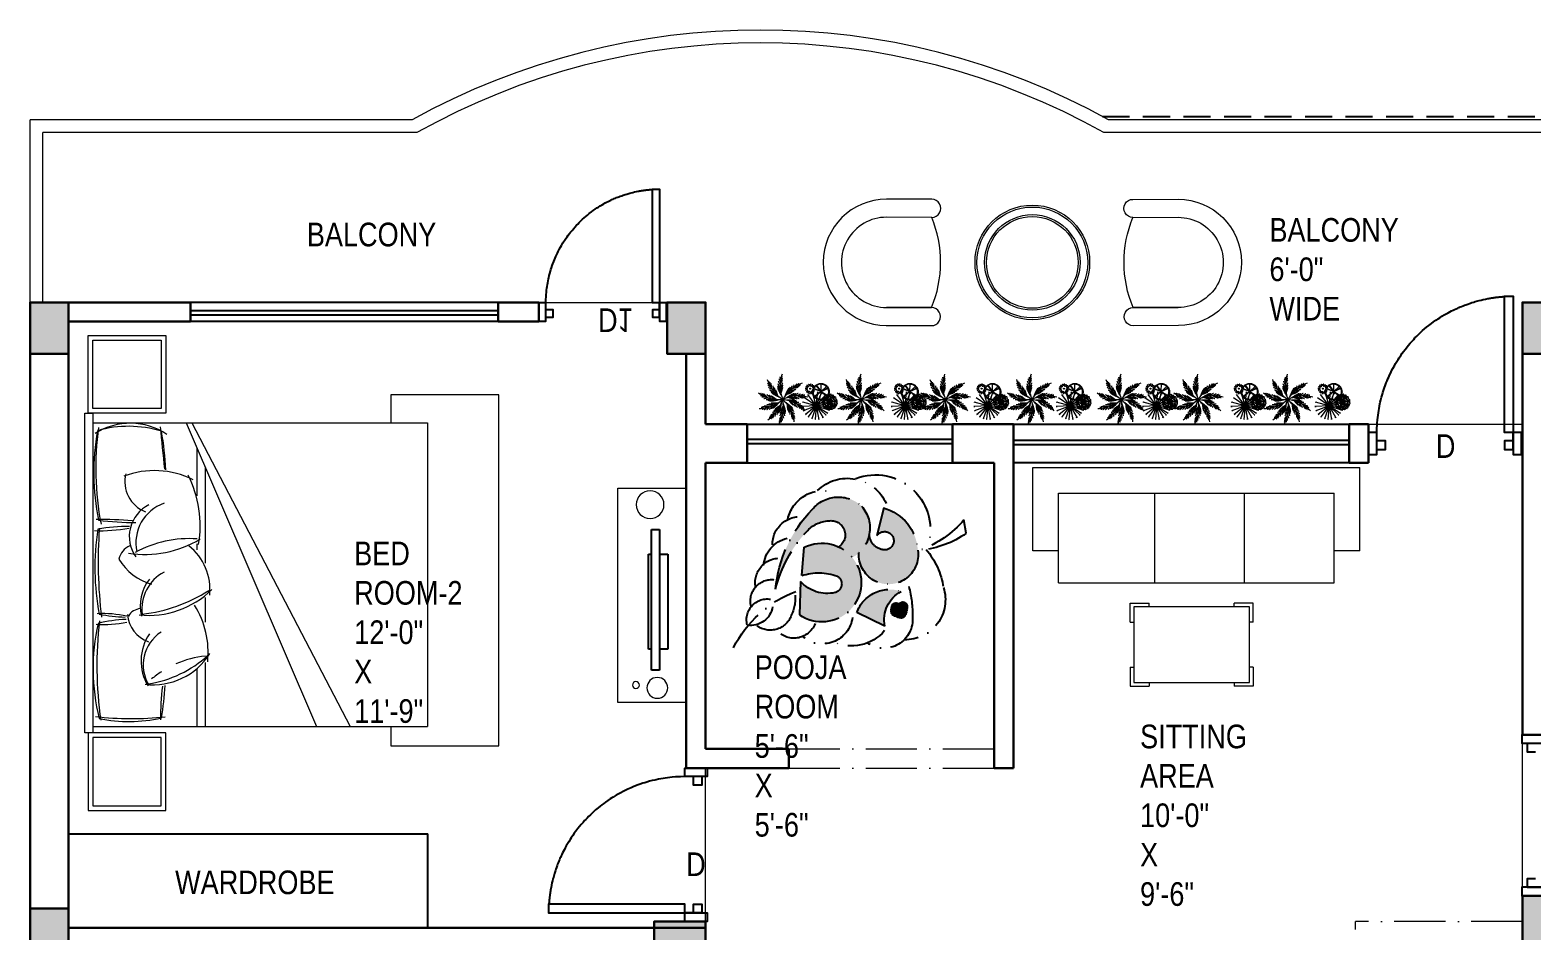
# Model space of a CAD drawing. Extents: x -454308 to 890911, y -14103 to 1343694.
# Drawn here: x 201713.1 to 202066.2, y 659865.3 to 660077.1 of the extents above; entities that cross this region are included whole.
import ezdxf

# ---------------------------------------------------------------- set-up
doc = ezdxf.new("R2010")
doc.units = 0
doc.header["$MEASUREMENT"] = 0
doc.linetypes.add('ACAD_ISO10W100', pattern=[18, 12, -3, 0, -3])
doc.linetypes.add('HIDDEN', pattern=[9.525, 6.35, -3.175])
for name, color, linetype in [('A-Door', 144, 'Continuous'), ('cup', 126, 'Continuous'), ('ELE', 7, 'Continuous'), ('PERSONA', 7, 'Continuous'), ('railing', 162, 'Continuous'), ('stair', 135, 'Continuous'), ('TEXTOS', 7, 'Continuous'), ('WIN', 4, 'Continuous')]:
    doc.layers.add(name, color=color, linetype=linetype)
for name, color, linetype, lineweight in [('A-FURN', 35, 'Continuous', 5), ('A-Wall', 7, 'Continuous', 30), ('AR-FUR', 11, 'Continuous', 9), ('AR-WALL', 1, 'Continuous', 40), ('CENTER LINE', 252, 'ACAD_ISO10W100', 5), ('col', 232, 'Continuous', 30), ('Hatch Gris Claro', 9, 'Continuous', 9), ('Muebles', 46, 'Continuous', 0), ('sill', 32, 'Continuous', 25), ('TXT', 42, 'Continuous', 25)]:
    doc.layers.add(name, color=color, linetype=linetype, lineweight=lineweight)
doc.styles.get("Standard").update_dxf_attribs({"font": 'stylu.ttf', "height": 7})

# ---------------------------------------------------------------- blocks, each defined once
blk = doc.blocks.new('arbol.Xterisco')
at = {"color": 64, "linetype": 'ByBlock'}
for p, q in [((104.219, 262.891), (103.763, 263.091)), ((103.763, 263.091), (103.792, 263.062)), ((103.792, 263.062), (103.792, 263.067)), ((104.219, 262.891), (103.836, 263.209)), ((103.836, 263.209), (103.875, 263.197)), ((104.219, 262.891), (103.964, 263.321)), ((103.964, 263.321), (103.993, 263.309)), ((104.219, 262.891), (104.396, 262.42)), ((104.219, 262.891), (104.518, 262.484)), ((104.396, 262.42), (104.386, 262.467)), ((104.518, 262.484), (104.508, 262.526))]:
    blk.add_line(p, q, dxfattribs=at)
at = {"color": 62, "linetype": 'ByBlock'}
for p, q in [((104.219, 262.891), (104.096, 263.374)), ((104.096, 263.374), (104.121, 263.338)), ((104.219, 262.891), (104.268, 263.403)), ((104.219, 262.891), (104.401, 263.368)), ((104.219, 262.891), (104.518, 263.297)), ((104.401, 263.368), (104.401, 263.327)), ((104.518, 263.297), (104.504, 263.25)), ((104.219, 262.891), (104.621, 262.59)), ((104.219, 262.891), (104.685, 262.696)), ((104.621, 262.59), (104.602, 262.626)), ((104.685, 262.696), (104.675, 262.714))]:
    blk.add_line(p, q, dxfattribs=at)
at = {"color": 60, "linetype": 'ByBlock'}
for p, q in [((104.219, 262.891), (104.607, 263.203)), ((104.219, 262.891), (104.661, 263.126)), ((104.219, 262.891), (104.72, 262.991)), ((104.607, 263.203), (104.582, 263.168)), ((104.661, 263.126), (104.646, 263.097)), ((104.72, 262.991), (104.695, 262.967)), ((104.219, 262.891), (104.72, 262.826)), ((104.72, 262.826), (104.68, 262.844))]:
    blk.add_line(p, q, dxfattribs=at)
at = {"color": 66, "linetype": 'ByBlock'}
for p, q in [((104.219, 262.891), (103.718, 262.903)), ((103.718, 262.903), (103.753, 262.891)), ((104.219, 262.891), (104.096, 262.396)), ((104.096, 262.396), (104.101, 262.437)), ((104.219, 262.891), (104.253, 262.378)), ((104.253, 262.378), (104.239, 262.42))]:
    blk.add_line(p, q, dxfattribs=at)
at = {"color": 68, "linetype": 'ByBlock'}
for p, q in [((104.219, 262.891), (103.743, 262.726)), ((103.743, 262.726), (103.777, 262.749)), ((104.219, 262.891), (103.816, 262.579)), ((103.816, 262.579), (103.826, 262.608)), ((104.219, 262.891), (103.944, 262.467)), ((103.944, 262.467), (103.954, 262.508))]:
    blk.add_line(p, q, dxfattribs=at)
at = {"color": 0, "linetype": 'ByBlock'}
blk.add_line((104.219, 262.891), (104.219, 262.891), dxfattribs=at)
blk = doc.blocks.new('cici.arbi')
at = {"color": 64, "linetype": 'ByBlock'}
for q in [(102.49, 264.552), (102.687, 264.774), (103.01, 264.057), (102.99, 264.049)]:
    blk.add_line((102.845, 264.434), q, dxfattribs=at)
at = {"color": 62, "linetype": 'ByBlock'}
for q in [(102.776, 264.803), (102.799, 264.808), (103.189, 264.227)]:
    blk.add_line((102.845, 264.434), q, dxfattribs=at)
at = {"color": 60, "linetype": 'ByBlock'}
for q in [(103.145, 264.687), (103.166, 264.662), (103.193, 264.619)]:
    blk.add_line((102.845, 264.434), q, dxfattribs=at)
at = {"color": 66, "linetype": 'ByBlock'}
for p, q in [((102.491, 264.316), (102.845, 264.434)), ((102.845, 264.434), (102.496, 264.294))]:
    blk.add_line(p, q, dxfattribs=at)
at = {"color": 68, "linetype": 'ByBlock'}
for q in [(102.616, 264.158), (102.616, 264.111)]:
    blk.add_line((102.845, 264.434), q, dxfattribs=at)
at = {"color": 62, "linetype": 'ByBlock'}
blk.add_circle((102.845, 264.434), 0.375, dxfattribs=at)
at = {"color": 64, "linetype": 'ByBlock'}
blk.add_circle((102.856, 264.399), 0.375, dxfattribs=at)
at = {"color": 60, "linetype": 'ByBlock'}
blk.add_circle((102.865, 264.438), 0.375, dxfattribs=at)
blk = doc.blocks.new('circarbre')
at = {"color": 62, "linetype": 'ByBlock'}
blk.add_circle((103.25, 267.97), 0.0431, dxfattribs=at)
at = {"color": 64, "linetype": 'ByBlock'}
for centre, radius, start, end in [((103.01, 268.33), 0.0674, 169.2617, 80.294), ((102.93, 268.19), 0.103, 168.2544, 110.543), ((103.35, 267.58), 0.103, 303.2544, 245.543)]:
    blk.add_arc(centre, radius, start, end, dxfattribs=at)
at = {"color": 62, "linetype": 'ByBlock'}
for centre, radius, start, end in [((103.18, 268.36), 0.103, 123.2544, 65.543), ((103.34, 268.41), 0.0674, 124.2617, 35.294), ((103.52, 267.6), 0.0674, 349.2617, 260.294), ((103.61, 267.75), 0.103, 348.2544, 290.543)]:
    blk.add_arc(centre, radius, start, end, dxfattribs=at)
at = {"color": 60, "linetype": 'ByBlock'}
for centre, radius, start, end in [((103.48, 268.31), 0.103, 78.2544, 20.543), ((103.48, 268.31), 0.103, 78.2544, 20.543), ((103.63, 268.23), 0.0674, 79.2617, 350.294), ((103.63, 268.23), 0.0674, 79.2617, 350.294), ((103.66, 268.06), 0.103, 33.2544, 335.543), ((103.71, 267.89), 0.0674, 34.2617, 305.294)]:
    blk.add_arc(centre, radius, start, end, dxfattribs=at)
at = {"color": 66, "linetype": 'ByBlock'}
for centre, start, end in [((102.83, 268.05), 214.2617, 125.294), ((103.19, 267.53), 304.2617, 215.294)]:
    blk.add_arc(centre, 0.0674, start, end, dxfattribs=at)
at = {"color": 68, "linetype": 'ByBlock'}
for centre, radius, start, end in [((102.87, 267.88), 0.103, 213.2544, 155.543), ((102.9, 267.71), 0.0674, 259.2617, 170.294), ((103.05, 267.63), 0.103, 258.2544, 200.543)]:
    blk.add_arc(centre, radius, start, end, dxfattribs=at)
blk = doc.blocks.new('arbol.arbre')
at = {"color": 66, "linetype": 'ByBlock'}
for q in [(14.359, 17.629), (14.579, 17.137), (14.779, 17.05)]:
    blk.add_line((14.849, 17.549), q, dxfattribs=at)
at = {"color": 68, "linetype": 'ByBlock'}
for q in [(14.376, 17.453), (14.446, 17.261)]:
    blk.add_line((14.849, 17.549), q, dxfattribs=at)
at = {"color": 64, "linetype": 'ByBlock'}
for q in [(14.443, 17.825), (14.572, 17.953), (14.955, 17.058)]:
    blk.add_line((14.849, 17.549), q, dxfattribs=at)
at = {"color": 62, "linetype": 'ByBlock'}
for q in [(14.759, 18.029), (14.935, 18.041), (15.149, 17.137), (15.268, 17.261)]:
    blk.add_line((14.849, 17.549), q, dxfattribs=at)
at = {"color": 60, "linetype": 'ByBlock'}
for q in [(15.135, 17.953), (15.258, 17.825), (15.338, 17.649), (15.355, 17.457)]:
    blk.add_line((14.849, 17.549), q, dxfattribs=at)
at = {"color": 66, "linetype": 'ByBlock'}
for centre, start, end in [((14.417, 17.621), 214.26167, 125.294), ((14.78, 17.105), 304.26167, 215.294)]:
    blk.add_arc(centre, 0.0674, start, end, dxfattribs=at)
at = {"color": 68, "linetype": 'ByBlock'}
for centre, radius, start, end in [((14.464, 17.458), 0.103, 213.25437, 155.54304), ((14.492, 17.287), 0.0674, 259.26167, 170.294), ((14.64, 17.206), 0.103, 258.25437, 200.54304)]:
    blk.add_arc(centre, radius, start, end, dxfattribs=at)
at = {"color": 64, "linetype": 'ByBlock'}
for centre, radius, start, end in [((14.517, 17.761), 0.103, 168.25437, 110.54304), ((14.599, 17.909), 0.0674, 169.26167, 80.294), ((14.943, 17.152), 0.103, 303.25437, 245.54304)]:
    blk.add_arc(centre, radius, start, end, dxfattribs=at)
at = {"color": 62, "linetype": 'ByBlock'}
for centre, radius, start, end in [((14.77, 17.937), 0.103, 123.25437, 65.54304), ((14.933, 17.984), 0.0674, 124.26167, 35.294), ((15.114, 17.18), 0.0674, 349.26167, 260.294), ((15.196, 17.328), 0.103, 348.25437, 290.54304)]:
    blk.add_arc(centre, radius, start, end, dxfattribs=at)
at = {"color": 60, "linetype": 'ByBlock'}
for centre, radius, start, end in [((15.073, 17.884), 0.103, 78.25437, 20.54304), ((15.073, 17.884), 0.103, 78.25437, 20.54304), ((15.249, 17.631), 0.103, 33.25437, 335.54304), ((15.221, 17.802), 0.0674, 79.26167, 350.294), ((15.221, 17.802), 0.0674, 79.26167, 350.294), ((15.296, 17.468), 0.0674, 34.26167, 305.294)]:
    blk.add_arc(centre, radius, start, end, dxfattribs=at)
blk = doc.blocks.new('c.plnt.arbres')
at = {"color": 34, "xscale": 1.354321914421646, "yscale": 1.354321914421646, "zscale": 1.354321914421646}
blk.add_blockref('cici.arbi', (-38.647, -94.978), dxfattribs=at)
at = {"color": 30}
for name, p, xscale, yscale, zscale in [('arbol.Xterisco', (-80.861, -197.164), 1.748832611688399, 1.748832611688399, 1.748832611688399), ('circarbre', (37.363, 99.317), 0.6091520546556879, 0.6091520546556879, 0.6091520546556879)]:
    blk.add_blockref(name, p, dxfattribs=dict(at, xscale=xscale, yscale=yscale, zscale=zscale))
at = {"color": 88}
blk.add_blockref('arbol.arbre', (86.588, 245.916), dxfattribs=at)
blk = doc.blocks.new('ar-26')
at = {"layer": 'CENTER LINE', "color": 27}
for centre, start, end in [((86.75, 89.66), 197.8706, 237.5936), ((88.03, 88.12), 161.8706, 201.5936), ((87.82, 85.31), 110.1725, 149.8955), ((84.75, 90.15), 234.9681, 274.6912), ((82.91, 89.38), 270.9681, 310.6912), ((81.91, 87.83), 304.0339, 343.7569), ((81.85, 86.29), 331.6319, 11.355), ((86.41, 84.01), 75.6722, 115.3952), ((84.65, 83.72), 43.6319, 83.355), ((82.83, 84.55), 7.6319, 47.355)]:
    blk.add_arc(centre, 3.23, start, end, dxfattribs=at)
at = {"layer": 'CENTER LINE'}
for centre, radius, start, end in [((83.83, 88.45), 0.167, 209.7791, 269.0395), ((84.02, 88.47), 0.398, 218.879, 257.5346), ((85.56, 91.37), 3.82, 242.1883, 247.1386), ((83.44, 88.43), 0.386, 344.4321, 14.3515), ((83.17, 88.15), 0.782, 353.4391, 21.0127), ((82.03, 87.8), 2.03, 2.0526, 14.8318), ((81.77, 87.46), 2.49, 3.5529, 15.111), ((81.15, 86.77), 3.35, 10.6755, 20.6307), ((88.09, 89.59), 3.82, 202.9483, 211.3077), ((88.13, 89.4), 3.82, 201.6825, 211.4019), ((88.06, 89.89), 3.82, 204.5673, 211.2107), ((88.16, 89.25), 3.82, 200.5186, 211.4981), ((88.06, 90.2), 3.82, 206.1883, 211.1386), ((85.11, 88.76), 0.398, 182.879, 221.5346), ((84.95, 88.86), 0.167, 173.7791, 233.0395), ((83.11, 89.39), 2.03, 326.0526, 338.8318), ((82.7, 89.27), 2.49, 327.5529, 339.111), ((84.24, 89), 0.782, 317.4391, 345.0127), ((81.8, 89.08), 3.35, 334.6755, 344.6307), ((84.62, 89.07), 0.386, 308.4321, 338.3515), ((82.03, 88.65), 3.07, 337.0347, 347.4268), ((88.79, 85.9), 3.82, 148.8205, 159.8), ((88.88, 86.02), 3.82, 149.9844, 159.7037), ((89.02, 86.17), 3.82, 151.2501, 159.6096), ((89.23, 86.37), 3.82, 152.8691, 159.5126), ((85.42, 90.2), 2.49, 275.8548, 287.4128), ((89.47, 86.57), 3.82, 154.4902, 159.4404), ((85.76, 89.95), 2.03, 274.3545, 287.1337), ((86.16, 88.83), 0.782, 265.741, 293.3146), ((86.51, 87.99), 0.398, 131.1808, 169.8364), ((86.5, 88.18), 0.167, 122.081, 181.3414), ((86.45, 88.57), 0.386, 256.734, 286.6534), ((83.15, 87.43), 0.167, 246.8767, 306.1371), ((82.85, 87.17), 0.386, 21.5297, 51.4491), ((83.29, 87.55), 0.398, 255.9765, 294.6321), ((82.81, 86.78), 0.782, 30.5366, 58.1102), ((82.11, 85.82), 2.03, 39.1502, 51.9294), ((82.77, 90.79), 3.82, 279.2858, 284.2361), ((83.07, 90.7), 3.82, 277.6648, 284.3082), ((82.11, 85.39), 2.49, 40.6505, 52.2085), ((83.36, 90.65), 3.82, 276.0458, 284.4052), ((82.03, 84.47), 3.35, 47.7731, 57.7282), ((84.04, 83.18), 3.35, 83.7731, 93.7282), ((85.74, 91.11), 3.82, 240.5673, 247.2107), ((83.56, 90.62), 3.82, 274.7801, 284.4994), ((83.71, 90.61), 3.82, 273.6161, 284.5957), ((85.94, 90.89), 3.82, 238.9483, 247.3077), ((82.51, 84.57), 3.07, 50.1322, 60.5244), ((84.37, 83.55), 3.07, 86.1322, 96.5244), ((86.08, 90.76), 3.82, 237.6825, 247.4019), ((81.5, 88.96), 3.82, 312.0458, 320.4052), ((86.2, 90.66), 3.82, 236.5186, 247.4981), ((81.67, 89.06), 3.82, 310.7801, 320.4994), ((81.79, 89.14), 3.82, 309.6161, 320.5957), ((81.59, 86.56), 3.07, 13.0347, 23.4268), ((81.11, 87.02), 3.82, 342.6819, 353.6614), ((81.51, 85.2), 3.82, 10.2799, 21.2595), ((83.2, 83.47), 3.82, 46.2799, 57.2595), ((84.52, 90.34), 3.07, 285.3366, 295.7287), ((87.55, 83.95), 3.82, 114.3202, 125.2997), ((85.58, 83.06), 3.82, 82.2799, 93.2595), ((83.29, 83.35), 3.82, 47.4439, 57.1632), ((88.46, 86.68), 3.07, 182.796, 193.1882), ((84.71, 90.79), 3.35, 282.9774, 292.9325), ((87.69, 83.99), 3.82, 115.4841, 125.2035), ((85.72, 83.02), 3.82, 83.4439, 93.1632), ((86.53, 90.02), 3.07, 250.8363, 261.2284), ((87.95, 88.75), 3.07, 218.796, 229.1882), ((87.88, 84.04), 3.82, 116.7498, 125.1093), ((85.91, 82.96), 3.82, 84.7096, 93.069), ((86.95, 90.29), 3.35, 248.4771, 258.4323), ((88.43, 88.75), 3.35, 216.4368, 226.392), ((88.17, 84.09), 3.82, 118.3688, 125.0123), ((86.18, 82.85), 3.82, 86.3286, 92.972), ((87.2, 89.4), 2.49, 241.3545, 252.9126), ((88.18, 87.87), 2.49, 209.3143, 220.8723), ((86.46, 82.7), 3.82, 87.9496, 92.8999), ((88.49, 84.11), 3.82, 119.9899, 124.9402), ((87.35, 89), 2.03, 239.8542, 252.6334), ((87.04, 87.85), 0.782, 231.2407, 258.8143), ((86.85, 86.96), 0.398, 96.6805, 135.3361), ((86.94, 87.13), 0.167, 87.5807, 146.8411), ((87.13, 87.47), 0.386, 222.2337, 252.1531), ((83.12, 85.85), 0.386, 57.5297, 87.4491), ((83.21, 86.23), 0.167, 282.8767, 342.1371), ((83.32, 85.51), 0.782, 66.5366, 94.1102), ((83.32, 84.32), 2.03, 75.1502, 87.9294), ((83.26, 86.42), 0.398, 291.9765, 330.6321), ((83.57, 83.97), 2.49, 76.6505, 88.2085), ((80.93, 88.73), 3.82, 315.2858, 320.2361), ((84.02, 84.99), 0.386, 90.5954, 120.5148), ((81.23, 88.84), 3.82, 313.6648, 320.3082), ((84.37, 84.81), 0.782, 99.6024, 127.176), ((85.02, 83.82), 2.03, 108.2159, 120.9952), ((83.89, 85.36), 0.167, 315.9424, 15.2029), ((85.42, 83.66), 2.49, 109.7162, 121.2743), ((83.82, 85.54), 0.398, 325.0423, 3.6979), ((86.25, 83.26), 3.35, 116.8388, 126.794), ((80.61, 86.21), 3.82, 348.3516, 353.3019), ((86.33, 83.74), 3.07, 119.198, 129.5901), ((80.8, 86.46), 3.82, 346.7306, 353.374), ((80.96, 86.71), 3.82, 345.1116, 353.471), ((85.42, 84.75), 0.782, 127.2004, 154.774), ((81.05, 86.89), 3.82, 343.8458, 353.5652), ((86.46, 84.17), 2.03, 135.814, 148.5932), ((86.89, 84.21), 2.49, 137.3143, 148.8723), ((87.81, 84.25), 3.35, 144.4368, 154.392), ((87.65, 84.71), 3.07, 146.796, 157.1882), ((84.6, 85.14), 0.398, 352.6403, 31.2959), ((81.44, 84.25), 3.82, 15.9496, 20.8999), ((81.5, 84.56), 3.82, 14.3286, 20.972), ((81.52, 85.05), 3.82, 11.4439, 21.1632), ((81.52, 84.85), 3.82, 12.7096, 21.069), ((83.41, 83.19), 3.82, 48.7096, 57.069), ((88.85, 86.4), 3.35, 180.4368, 190.392), ((83.56, 82.94), 3.82, 50.3286, 56.972), ((88.13, 85.83), 2.49, 173.3143, 184.8723), ((87.81, 85.55), 2.03, 171.814, 184.5932), ((83.7, 82.66), 3.82, 51.9496, 56.8999), ((86.63, 85.4), 0.782, 163.2004, 190.774), ((85.73, 85.24), 0.398, 28.6403, 67.2959), ((86.31, 85.17), 0.386, 154.1934, 184.1128), ((85.92, 85.22), 0.167, 19.5404, 78.8009), ((88.09, 87.45), 2.03, 207.814, 220.5932), ((87.22, 86.64), 0.782, 199.2004, 226.774), ((86.59, 85.98), 0.398, 64.6403, 103.2959), ((86.76, 86.07), 0.167, 55.5404, 114.8009), ((87.1, 86.27), 0.386, 190.1934, 220.1128), ((85.03, 84.75), 0.386, 118.1934, 148.1128), ((84.74, 85.01), 0.167, 343.5404, 42.8009)]:
    blk.add_arc(centre, radius, start, end, dxfattribs=at)
blk = doc.blocks.new('cdsaf')
at = {"color": 5}
for p, q in [((1185429.42, 734143.15, 20311.96), (1185429.42, 734106.36, 20311.96)), ((1185431.44, 734143.15, 20311.96), (1185429.42, 734143.15, 20311.96)), ((1185431.44, 734106.36, 20311.96), (1185431.44, 734143.15, 20311.96)), ((1185427.16, 734136.71, 20311.96), (1185427.16, 734111.82, 20311.96)), ((1185429.42, 734136.71, 20311.96), (1185427.16, 734136.71, 20311.96)), ((1185432.29, 734136.71, 20311.96), (1185431.44, 734136.71, 20311.96)), ((1185432.29, 734111.82, 20311.96), (1185432.29, 734136.71, 20311.96)), ((1185427.16, 734111.82, 20311.96), (1185429.42, 734111.82, 20311.96)), ((1185431.44, 734111.82, 20311.96), (1185432.29, 734111.82, 20311.96)), ((1185429.42, 734106.36, 20311.96), (1185431.44, 734106.36, 20311.96))]:
    blk.add_line(p, q, dxfattribs=at)
blk = doc.blocks.new('WEWEEQ')
at = {"layer": 'Muebles'}
blk.add_lwpolyline([(1107845.51, 737873.28), (1107829.48, 737873.28), (1107829.48, 737823.12), (1107845.51, 737823.12)], close=True, dxfattribs=at)
for centre, radius in [((1107838.73, 737869.84), 2.43), ((1107833.71, 737869.19), 0.81), ((1107837.04, 737826.97), 3.24)]:
    blk.add_circle(centre, radius, dxfattribs=at)
at = {"color": 6, "linetype": 'ByBlock', "lineweight": 5, "xscale": 0.8945132207591084, "yscale": 0.8945132207591084, "zscale": 0.8945132207591084, "rotation": 180}
blk.add_blockref('cdsaf', (2168221.49, 1394533.53, 55552.59), dxfattribs=at)
blk = doc.blocks.new('SINGLE CHAIR')
at = {"linetype": 'Continuous'}
for p, q in [((-8.18, 8.31), (-8.21, 20.12)), ((-3.46, 8.32), (-3.49, 20.13)), ((-3.49, 20.13), (-3.46, 8.32)), ((20.13, 20.19), (20.16, 8.38)), ((24.86, 20.2), (24.89, 8.39))]:
    blk.add_line(p, q, dxfattribs=at)
at = {"linetype": 'Continuous', "extrusion": (0, 0, -1)}
for centre, major_axis, start_param, end_param in [((-5.85, 20.13), (1.67, 1.67), 3.924598, 7.066191), ((8.39, -8.18), (-21.71, 21.71), 0.388215, 1.177797), ((22.5, 20.2), (1.67, 1.67), 3.924598, 7.066191), ((8.35, 8.35), (11.69, 11.69), 0.783006, 3.924598), ((8.35, 8.35), (-8.35, 8.35), 2.353802, 5.495395)]:
    blk.add_ellipse(centre, major_axis=major_axis, ratio=1, start_param=start_param, end_param=end_param, dxfattribs=at)
blk = doc.blocks.new('bed 111111')
at = {"layer": 'AR-FUR'}
for p, q in [((-0.8649, 1.3945), (-0.8649, -0.4997)), ((-0.8172, 1.3945), (-0.8649, 1.3945)), ((-0.8172, -0.4997), (-0.8172, 1.3945)), ((-0.2634, -0.4435), (0.5086, 1.3565)), ((-0.151, 0.5919), (-0.151, 0.7393)), ((-0.2018, 0.2738), (-0.2018, 0.3108)), ((-0.8649, -0.4997), (-0.8172, -0.4997))]:
    blk.add_line(p, q, dxfattribs=at)
at = {"layer": 'AR-FUR', "color": 251}
for p, q in [((-0.8172, 1.3565), (1.1658, 1.3565)), ((-0.231, -0.4435), (0.7065, 1.3565)), ((-0.2018, 1.016), (-0.2018, 1.3565)), ((-0.151, 0.9769), (-0.151, 1.3565)), ((1.1658, -0.4435), (1.1658, 1.3565)), ((-0.151, -0.177), (-0.151, 0.3896)), ((-0.2018, -0.2973), (-0.2018, -0.0096)), ((-0.8172, -0.4435), (1.1658, -0.4435))]:
    blk.add_line(p, q, dxfattribs=at)
at = {"layer": 'AR-FUR'}
for points in [[(-0.3849, 1.8545), (-0.3849, 1.3945), (-0.8449, 1.3945), (-0.8449, 1.8545)], [(-0.4126, 1.8268), (-0.4126, 1.4222), (-0.8172, 1.4222), (-0.8172, 1.8268)], [(-0.3849, -0.9597), (-0.3849, -0.4997), (-0.8449, -0.4997), (-0.8449, -0.9597)], [(-0.4126, -0.9319), (-0.4126, -0.5274), (-0.8172, -0.5274), (-0.8172, -0.9319)]]:
    blk.add_lwpolyline(points, close=True, dxfattribs=at)
at = {"layer": 'AR-FUR', "extrusion": (0, 0, -1)}
for centre, major_axis, start_param, end_param in [((0.4135, 1.0155), (0.8693, -0.8693), 2.135358, 2.596989), ((-0.6029, 0.4547), (-0.6168, -0.6168), 2.151233, 2.577546), ((-1.9428, 1.0262), (1.1008, -1.1008), 5.317309, 5.441753), ((-0.2479, 0.9685), (0.2006, -0.2006), 1.751453, 2.903235), ((-0.4597, 0.7123), (0.2807, -0.2807), 3.804818, 4.933588), ((-0.6654, 0.9181), (-0.3757, -0.3757), 3.823105, 4.483365), ((-0.4265, 0.678), (0.132, -0.132), 2.441833, 3.593049), ((-0.5998, 1.4582), (-0.5204, -0.5204), -0.757256, -0.529592), ((-0.4885, 0.16), (0.3807, -0.3807), 3.825535, 4.703193), ((0.6668, 0.4149), (-1.0409, -1.0409), 0.630608, 0.974387), ((-0.7629, 1.4252), (0.5216, -0.5216), 0.585091, 0.82334), ((-0.5939, -0.2888), (-0.7054, -0.7054), 2.16954, 2.32419), ((-0.5288, 0.748), (0.0636, -0.0636), 0.857002, 1.830616), ((-0.2789, 0.642), (-0.1822, -0.1822), 0.120756, 1.023991), ((-0.457, 0.546), (-0.2361, -0.2361), 3.827833, 4.821859), ((-0.3841, 0.2013), (-0.2284, -0.2284), 1.31402, 2.087383), ((-0.5579, 0.3869), (-0.076, -0.076), -0.407023, 0.572892), ((-0.3929, 0.2303), (0.1472, -0.1472), 1.241939, 2.981597), ((-0.5067, -0.2882), (0.4419, -0.4419), 3.766461, 4.474078), ((-0.8424, 0.1671), (-0.4675, -0.4675), 3.758339, 4.39729), ((-0.5994, 1.2063), (-0.7323, -0.7323), -0.784247, -0.602664), ((0.6231, -0.1482), (1.0143, -1.0143), 2.182404, 2.554333), ((-0.5854, -1.358), (1.0644, -1.0644), 3.795161, 3.941764), ((-0.4353, -0.0938), (-0.1358, -0.1358), 0.534678, 1.98218), ((-0.4521, 0.3531), (-0.3626, -0.3626), -1.247956, -0.42416), ((-1.8536, -0.1133), (-1.0388, -1.0388), 3.961011, 4.118365), ((-0.6065, 0.2399), (0.4681, -0.4681), 0.486234, 1.065936)]:
    blk.add_ellipse(centre, major_axis=major_axis, ratio=1, start_param=start_param, end_param=end_param, dxfattribs=at)
at = {"layer": 'AR-FUR', "color": 251, "extrusion": (0, 0, -1)}
for centre, major_axis, start_param, end_param in [((-0.5854, -0.6035), (1.3528, -1.3528), 3.814055, 4.030079), ((1.5625, 0.993), (-1.6658, -1.6658), 0.673847, 0.924545), ((1.5526, 1.3309), (-1.3927, -1.3927), 0.677, 0.778682), ((-0.2845, 0.9931), (-0.1657, -0.1657), -0.207552, 1.319983), ((-0.5866, 0.4458), (0.4702, -0.4702), 4.076, 4.671895), ((-0.0866, 1.5296), (0.42, -0.42), 1.362212, 1.484388), ((-0.0866, 1.5296), (0.42, -0.42), 0.892669, 1.199073), ((-0.7563, 0.0062), (0.5275, -0.5275), 3.872485, 4.116068), ((2.032, 0.3804), (-1.9923, -1.9923), 0.715059, 0.90208), ((-0.2783, 0.6613), (0.176, -0.176), 1.274089, 2.475678), ((-0.6338, -0.2362), (0.6602, -0.6602), 4.043868, 4.496311), ((-0.3136, 0.269), (-0.1757, -0.1757), -0.450892, 0.994118), ((-0.2465, 0.9031), (-0.4664, -0.4664), -0.857824, -0.280048), ((-0.7731, -0.7492), (-0.6687, -0.6687), 2.320508, 2.537901), ((0.9556, -0.1741), (1.2415, -1.2415), 2.218366, 2.546274), ((-0.8022, 3.0425), (-2.0599, -2.0599), -0.860991, -0.787253), ((11.1738, -1.4463), (8.2284, -8.2284), 2.444592, 2.466232), ((-0.5953, -0.0511), (-0.2749, -0.2749), -1.375906, -0.21834)]:
    blk.add_ellipse(centre, major_axis=major_axis, ratio=1, start_param=start_param, end_param=end_param, dxfattribs=at)
blk = doc.blocks.new('qeert')
at = {"layer": 'AR-FUR'}
blk.add_lwpolyline([(817.8551, -506.2448), (817.969, -506.2448), (817.969, -506.8852), (815.8898, -506.8852), (815.8898, -506.2448), (816.0552, -506.2448)], dxfattribs=at)
at = {"layer": 'AR-FUR', "rotation": 270}
blk.add_blockref('bed 111111', (816.4987, -505.2972), dxfattribs=at)
blk = doc.blocks.new('SYMBOL')
at = {"layer": 'CENTER LINE', "lineweight": 25}
h = blk.add_hatch(color=256, dxfattribs=at)
h.dxf.hatch_style = 1
h.set_gradient(color1=(204, 102, 127), one_color=1, tint=1, name='HEMISPHERICAL')
h.paths.add_polyline_path([(53246.66, 631916.52), (53238.45, 631912.58, 0.417243), (53251.39, 631906.41, -0.335116)])
h = blk.add_hatch(color=256, dxfattribs=at)
h.dxf.hatch_style = 1
h.set_gradient(color1=(204, 102, 127), one_color=1, tint=1, name='HEMISPHERICAL')
h.paths.add_polyline_path([(53221.71, 631913.25), (53222, 631903.49, -0.268386), (53232.14, 631906.73, -0.652093), (53232.78, 631901.94, -0.169887), (53222.4, 631901.76), (53223.13, 631893.51, 1.752374)])
h.paths.add_polyline_path([(53237.14, 631896.53, -0.11262), (53233.11, 631893.39, -0.820907), (53230.22, 631885.79, -0.202284), (53223.85, 631888.9, -0.129045), (53214.76, 631905.74, 0.172995), (53225.46, 631882.48, 0.436848), (53239.87, 631881.52, 0.479462)])
h.paths.add_polyline_path([(53239.07, 631895.16, -0.164539), (53242.1, 631889.68, -0.416464), (53246.97, 631894.27, -1.495637), (53244.34, 631890.06), (53246.29, 631882.02, 0.321204), (53256.24, 631894.38, 1.107162)])
h = blk.add_hatch(color=256, dxfattribs=at)
h.dxf.hatch_style = 1
h.set_gradient(color1=(204, 102, 127), one_color=1, tint=1, name='HEMISPHERICAL')
h.paths.add_polyline_path([(53251.16, 631909.9, 0.520567), (53251.62, 631909.58, 0.520567), (53252.12, 631909.58, 0.520567), (53252.58, 631909.81, 0.520567), (53252.95, 631910.22, 0.520567), (53253.04, 631910.73, 0.520567), (53253, 631911.23, 0.520567), (53252.95, 631911.74, 0.520567), (53252.81, 631912.24, 0.520567), (53252.68, 631912.8, 0.520567), (53252.45, 631913.3, 0.520567), (53252.17, 631913.76, 0.520567), (53251.71, 631914.04, 0.520567), (53251.2, 631914.04, 0.520567), (53250.7, 631913.95, 0.520567), (53250.19, 631913.81, 0.520567), (53249.82, 631913.44, 0.520567), (53249.18, 631913.39, 0.520567), (53248.85, 631912.98, 0.520567), (53248.62, 631912.47, 0.520567), (53248.62, 631911.97, 0.520567), (53248.62, 631911.46, 0.520567), (53248.72, 631910.96, 0.520567), (53248.85, 631910.45, 0.520567), (53249.13, 631909.99, 0.520567), (53249.64, 631909.85, 0.520567), (53250.14, 631909.85, 0.520567), (53250.65, 631909.99, 0.520567)])
for p, q in [((53246.66, 631916.52), (53238.45, 631912.58)), ((53222, 631903.49), (53221.71, 631913.25)), ((53222.4, 631901.76), (53223.13, 631893.51)), ((53246.29, 631882.02), (53244.34, 631890.06)), ((53270.37, 631889.42), (53269.69, 631885.54))]:
    blk.add_line(p, q, dxfattribs=at)
blk.add_lwpolyline([(53249.82, 631913.44, -0.520567), (53250.19, 631913.81, -0.520567), (53250.19, 631913.81, -0.520567), (53250.7, 631913.95, -0.520567), (53250.7, 631913.95, -0.520567), (53251.2, 631914.04, -0.520567), (53251.2, 631914.04, -0.520567), (53251.71, 631914.04, -0.520567), (53251.71, 631914.04, -0.520567), (53252.17, 631913.76, -0.520567), (53252.17, 631913.76, -0.520567), (53252.45, 631913.3, -0.520567), (53252.45, 631913.3, -0.520567), (53252.68, 631912.8, -0.520567), (53252.68, 631912.8, -0.520567), (53252.81, 631912.24, -0.520567), (53252.81, 631912.24, -0.520567), (53252.95, 631911.74, -0.520567), (53252.95, 631911.74, -0.520567), (53253, 631911.23, -0.520567), (53253, 631911.23, -0.520567), (53253.04, 631910.73, -0.520567), (53253.04, 631910.73, -0.520567), (53252.95, 631910.22, -0.520567), (53252.95, 631910.22, -0.520567), (53252.58, 631909.81, -0.520567), (53252.58, 631909.81, -0.520567), (53252.12, 631909.58, -0.520567), (53252.12, 631909.58, -0.520567), (53251.62, 631909.58, -0.520567), (53251.62, 631909.58, -0.520567), (53251.16, 631909.9, -0.520567), (53251.16, 631909.9, -0.520567), (53250.65, 631909.99, -0.520567), (53250.65, 631909.99, -0.520567), (53250.14, 631909.85, -0.520567), (53250.14, 631909.85, -0.520567), (53249.64, 631909.85, -0.520567), (53249.64, 631909.85, -0.520567), (53249.13, 631909.99, -0.520567), (53249.13, 631909.99, -0.520567), (53248.85, 631910.45, -0.520567), (53248.85, 631910.45, -0.520567), (53248.72, 631910.96, -0.520567), (53248.72, 631910.96, -0.520567), (53248.62, 631911.46, -0.520567), (53248.62, 631911.46, -0.520567), (53248.62, 631911.97, -0.520567), (53248.62, 631911.97, -0.520567), (53248.62, 631912.47, -0.520567), (53248.62, 631912.47, -0.520567), (53248.85, 631912.98, -0.520567), (53248.85, 631912.98, -0.520567), (53249.18, 631913.39, -0.520567), (53249.18, 631913.39, -0.520567)], format="xyb", close=True, dxfattribs=at)
for centre, radius, start, end in [((53233.31, 631938.64), 34.68, 207.1582, 248.5513), ((53228.46, 631912.86), 8.8, 7.558, 130.9141), ((53236.95, 631909.77), 12.53, 40.0349, 115.4069), ((53246.38, 631914.59), 8.34, 354.222, 125.1403), ((53207.49, 631909.82), 6.49, 9.0775, 98.6619), ((53213.22, 631911.17), 6.52, 20.4911, 130.3733), ((53220.1, 631913.39), 6.64, 21.1684, 142.0502), ((53255.72, 631914.59), 9.26, 167.9783, 242.0855), ((53252.6, 631908.79), 11.68, 342.2099, 91.4388), ((53212.38, 631914.66), 6.08, 164.9816, 291.0837), ((53207.9, 631908.17), 12.59, 356.9242, 24.7671), ((53228.25, 631903.8), 11.49, 243.541, 124.6953), ((53247.97, 631915.89), 10.08, 199.2049, 289.7969), ((53224.33, 631912.98), 30.36, 344.7387, 1.453), ((53213.65, 631909.16), 6.23, 164.9462, 277.3233), ((53216.04, 631903.9), 7.24, 169.6945, 275.1792), ((53251.39, 631914.63), 37.69, 193.6422, 223.0546), ((53252.72, 631909.11), 38.11, 185.0648, 224.3238), ((53229.87, 631896.35), 10.62, 77.6939, 137.7874), ((53231.4, 631904.19), 2.64, 301.4983, 73.9306), ((53247.69, 631895.65), 8.64, 351.5628, 183.2082), ((53241.35, 631908.74), 22.64, 319.8388, 351.0801), ((53220.2, 631899.61), 8.98, 184.8853, 256.7582), ((53227.34, 631916.69), 15.72, 251.7104, 290.2774), ((53232.48, 631887.93), 9.78, 319.0483, 61.5122), ((53242.64, 631895.15), 13.62, 285.5282, 356.7571), ((53221.98, 631892.68), 8.14, 178.9006, 280.601), ((53230.91, 631889.88), 4.15, 260.4147, 57.946), ((53243.85, 631888.44), 16.07, 249.1883, 18.3897), ((53246.82, 631889.56), 4.72, 88.1114, 178.5512), ((53246.53, 631891.62), 2.69, 215.5449, 80.4764), ((53254.55, 631867), 27.45, 54.7863, 84.5095), ((53246.03, 631865.11), 31.26, 40.8152, 69.1224), ((53230.73, 631894.9), 9.12, 221.0729, 266.8158), ((53228.54, 631887.45), 10.43, 192.0543, 284.8759), ((53233.11, 631888.68), 9.84, 218.9973, 313.3894), ((53235.72, 631885.77), 12.38, 225.2815, 336.2235)]:
    blk.add_arc(centre, radius, start, end, dxfattribs=at)
blk = doc.blocks.new('EWRERWER')
at = {"layer": 'AR-FUR', "linetype": 'Continuous'}
for p, q in [((1130110.34, 738970.03), (1130110.34, 738974.48)), ((1130110.34, 738974.48), (1130114.79, 738974.48)), ((1130111.23, 738955.92), (1130111.23, 738973.59)), ((1130111.23, 738973.59), (1130138.23, 738973.59)), ((1130114.79, 738973.59), (1130114.79, 738974.48)), ((1130139.12, 738974.48), (1130134.68, 738974.48)), ((1130134.68, 738973.59), (1130134.68, 738974.48)), ((1130138.23, 738973.59), (1130138.23, 738955.92)), ((1130139.12, 738970.03), (1130139.12, 738974.48)), ((1130110.34, 738970.03), (1130111.23, 738970.03)), ((1130139.12, 738970.03), (1130138.23, 738970.03)), ((1130110.34, 738959.47), (1130111.23, 738959.47)), ((1130110.34, 738959.47), (1130110.34, 738955.03)), ((1130139.12, 738959.47), (1130138.23, 738959.47)), ((1130139.12, 738959.47), (1130139.12, 738955.03)), ((1130110.34, 738955.03), (1130114.79, 738955.03)), ((1130138.23, 738955.92), (1130111.23, 738955.92)), ((1130114.79, 738955.92), (1130114.79, 738955.03)), ((1130134.68, 738955.92), (1130134.68, 738955.03)), ((1130139.12, 738955.03), (1130134.68, 738955.03))]:
    blk.add_line(p, q, dxfattribs=at)
blk = doc.blocks.new('colummn')
at = {"layer": 'Hatch Gris Claro'}
blk.add_hatch(color=256, dxfattribs=at).paths.add_polyline_path([(154558.64, 675547.17), (154567.64, 675547.17), (154567.64, 675559.17), (154558.64, 675559.17)])
at = {"layer": 'col'}
blk.add_lwpolyline([(154558.64, 675547.17), (154567.64, 675547.17), (154567.64, 675559.17), (154558.64, 675559.17), (154558.64, 675547.17)], dxfattribs=at)
blk = doc.blocks.new('RERWRER')
at = {"layer": 'col'}
blk.add_blockref('colummn', (8622.84, -2915.5), dxfattribs=at)
for p, rotation in [((-512219.7, 827202.31), 270), ((318098.14, 1348187.84), 179.9999999999999), ((317749.13, 1348049.06), 179.9999999991757), ((317898.11, 1348049.06), 180), ((318098.14, 1348049.06), 180)]:
    blk.add_blockref('colummn', p, dxfattribs=dict(at, rotation=rotation))
blk = doc.blocks.new('1110-09-0')
at = {"layer": 'AR-FUR', "ltscale": 0.3}
for p, q in [((5831.88, -4127.57), (5767.38, -4127.57)), ((5767.38, -4127.57), (5767.38, -4148.57)), ((5767.38, -4127.57), (5767.38, -4148.57)), ((5788.38, -4127.57), (5788.38, -4148.57)), ((5809.38, -4127.57), (5809.38, -4148.57)), ((5831.88, -4127.57), (5831.88, -4148.57)), ((5761.38, -4135.07), (5761.38, -4154.57)), ((5761.38, -4135.07), (5767.38, -4135.07)), ((5831.88, -4135.07), (5837.88, -4135.07)), ((5837.88, -4135.07), (5837.88, -4154.57)), ((5831.88, -4148.57), (5767.38, -4148.57)), ((5837.88, -4154.57), (5761.38, -4154.57))]:
    blk.add_line(p, q, dxfattribs=at)

msp = doc.modelspace()

# ---------------------------------------------------------------- linework, layer by layer
at = {"layer": 'A-Door'}
for points in [[(201832.7, 660008.614), (201834.37, 660008.614), (201834.37, 660012.955), (201832.7, 660012.955), (201832.7, 660008.614), (201834.37, 660008.614), (201834.37, 660009.616), (201836.04, 660009.616), (201836.04, 660011.286), (201834.37, 660011.286), (201834.37, 660012.955), (201834.384, 660013.83), (201834.405, 660014.315), (201834.434, 660014.794), (201834.486, 660015.439), (201834.535, 660015.914), (201834.589, 660016.369), (201834.648, 660016.801), (201834.715, 660017.234), (201834.789, 660017.67), (201834.87, 660018.098), (201834.967, 660018.571), (201835.032, 660018.865), (201835.153, 660019.375), (201835.283, 660019.879), (201835.437, 660020.428), (201835.553, 660020.816), (201835.676, 660021.205), (201835.855, 660021.737), (201835.984, 660022.099), (201836.197, 660022.665), (201836.357, 660023.065), (201836.532, 660023.484), (201836.68, 660023.823), (201836.839, 660024.172), (201837.067, 660024.652), (201837.252, 660025.025), (201837.512, 660025.526), (201837.791, 660026.035), (201838.027, 660026.446), (201838.38, 660027.032), (201838.542, 660027.29), (201838.751, 660027.614), (201839.06, 660028.074), (201839.351, 660028.49), (201839.608, 660028.844), (201839.888, 660029.215), (201840.174, 660029.58), (201840.508, 660029.992), (201840.906, 660030.462), (201841.164, 660030.756), (201841.577, 660031.207), (201841.837, 660031.481), (201842.195, 660031.846), (201842.503, 660032.149), (201842.744, 660032.38), (201842.996, 660032.614), (201843.338, 660032.923), (201843.732, 660033.267), (201844.12, 660033.592), (201844.569, 660033.953), (201845.084, 660034.348), (201845.488, 660034.645), (201845.932, 660034.957), (201846.378, 660035.258), (201846.699, 660035.466), (201847.129, 660035.735), (201847.557, 660035.991), (201847.958, 660036.223), (201848.326, 660036.426), (201848.641, 660036.595), (201849.007, 660036.784), (201849.32, 660036.94), (201849.613, 660037.081), (201849.887, 660037.21), (201850.209, 660037.356), (201850.453, 660037.463), (201850.703, 660037.57), (201850.974, 660037.683), (201851.274, 660037.803), (201851.54, 660037.907), (201851.8, 660038.005), (201852.19, 660038.146), (201852.19, 660038.146), (201852.515, 660038.258), (201852.754, 660038.338), (201853.002, 660038.418), (201853.002, 660038.418), (201853.379, 660038.535), (201853.619, 660038.606), (201853.619, 660038.606), (201853.887, 660038.682), (201853.887, 660038.682), (201854.136, 660038.751), (201854.136, 660038.751), (201854.398, 660038.82), (201854.398, 660038.82), (201854.798, 660038.92), (201854.798, 660038.92), (201855.209, 660039.016), (201855.209, 660039.016), (201855.648, 660039.111), (201856.089, 660039.199), (201856.238, 660039.227), (201856.347, 660039.247), (201856.53, 660039.279), (201856.665, 660039.302), (201856.858, 660039.334), (201856.951, 660039.348), (201857.1, 660039.371), (201857.186, 660039.384), (201857.288, 660039.399), (201857.417, 660039.417), (201857.532, 660039.433), (201857.612, 660039.443), (201857.707, 660039.456), (201857.8, 660039.467), (201857.904, 660039.48), (201858.019, 660039.494), (201858.136, 660039.507), (201858.325, 660039.527), (201858.471, 660039.542), (201858.601, 660039.554), (201858.76, 660039.569), (201858.84, 660039.576), (201858.949, 660039.585), (201859.081, 660039.595), (201859.197, 660039.603), (201859.293, 660039.603), (201859.415, 660039.67), (201861.085, 660039.67), (201861.085, 660008.614), (201862.755, 660008.614), (201862.755, 660012.955), (201861.085, 660012.955), (201861.085, 660011.286), (201859.415, 660011.286), (201859.415, 660009.616), (201861.085, 660009.616), (201861.085, 660012.955), (201859.415, 660012.955), (201859.415, 660039.67)], [(202027.716, 659977.276), (202029.717, 659977.276), (202029.717, 659982.479), (202027.716, 659982.479), (202027.716, 659977.276), (202029.717, 659977.276), (202029.717, 659978.477), (202031.718, 659978.477), (202031.718, 659980.478), (202029.717, 659980.478), (202029.717, 659982.479), (202029.734, 659983.528), (202029.759, 659984.109), (202029.793, 659984.684), (202029.856, 659985.456), (202029.914, 659986.026), (202029.98, 659986.571), (202030.051, 659987.089), (202030.13, 659987.607), (202030.22, 659988.13), (202030.316, 659988.643), (202030.432, 659989.21), (202030.51, 659989.563), (202030.655, 659990.174), (202030.811, 659990.778), (202030.995, 659991.437), (202031.135, 659991.902), (202031.282, 659992.367), (202031.497, 659993.005), (202031.651, 659993.439), (202031.907, 659994.117), (202032.098, 659994.596), (202032.309, 659995.099), (202032.486, 659995.505), (202032.676, 659995.924), (202032.95, 659996.5), (202033.171, 659996.946), (202033.483, 659997.546), (202033.818, 659998.157), (202034.1, 659998.65), (202034.523, 659999.352), (202034.717, 659999.661), (202034.968, 660000.049), (202035.338, 660000.601), (202035.688, 660001.099), (202035.996, 660001.523), (202036.331, 660001.968), (202036.673, 660002.406), (202037.074, 660002.9), (202037.551, 660003.464), (202037.861, 660003.815), (202038.356, 660004.356), (202038.666, 660004.684), (202039.096, 660005.121), (202039.465, 660005.485), (202039.754, 660005.761), (202040.056, 660006.043), (202040.466, 660006.413), (202040.938, 660006.825), (202041.403, 660007.214), (202041.941, 660007.647), (202042.558, 660008.121), (202043.043, 660008.476), (202043.575, 660008.85), (202044.11, 660009.211), (202044.494, 660009.46), (202045.009, 660009.783), (202045.522, 660010.091), (202046.004, 660010.368), (202046.445, 660010.612), (202046.822, 660010.814), (202047.26, 660011.04), (202047.636, 660011.228), (202047.987, 660011.397), (202048.315, 660011.551), (202048.702, 660011.726), (202048.994, 660011.855), (202049.294, 660011.983), (202049.618, 660012.118), (202049.978, 660012.262), (202050.297, 660012.386), (202050.609, 660012.504), (202051.076, 660012.673), (202051.076, 660012.673), (202051.466, 660012.808), (202051.752, 660012.903), (202052.049, 660012.999), (202052.049, 660012.999), (202052.501, 660013.139), (202052.789, 660013.224), (202052.789, 660013.224), (202053.11, 660013.316), (202053.11, 660013.316), (202053.409, 660013.398), (202053.409, 660013.398), (202053.723, 660013.481), (202053.723, 660013.481), (202054.202, 660013.601), (202054.202, 660013.601), (202054.695, 660013.716), (202054.695, 660013.716), (202055.221, 660013.83), (202055.749, 660013.935), (202055.927, 660013.968), (202056.059, 660013.992), (202056.277, 660014.031), (202056.44, 660014.059), (202056.671, 660014.096), (202056.783, 660014.114), (202056.962, 660014.142), (202057.064, 660014.157), (202057.187, 660014.175), (202057.341, 660014.197), (202057.479, 660014.215), (202057.575, 660014.228), (202057.689, 660014.243), (202057.8, 660014.257), (202057.925, 660014.272), (202058.063, 660014.288), (202058.203, 660014.304), (202058.429, 660014.328), (202058.604, 660014.346), (202058.761, 660014.361), (202058.951, 660014.378), (202059.047, 660014.387), (202059.178, 660014.397), (202059.335, 660014.41), (202059.475, 660014.42), (202059.59, 660014.42), (202059.736, 660014.5), (202061.737, 660014.5), (202061.737, 659977.276), (202063.739, 659977.276), (202063.739, 659982.479), (202061.737, 659982.479), (202061.737, 659980.478), (202059.736, 659980.478), (202059.736, 659978.477), (202061.737, 659978.477), (202061.737, 659982.479), (202059.736, 659982.479), (202059.736, 660014.5)], [(202063.805, 659911.382), (202063.805, 659909.38), (202069.008, 659909.38)], [(202069.008, 659911.382), (202063.805, 659911.382), (202063.805, 659909.38), (202065.005, 659909.38), (202065.005, 659907.379), (202067.007, 659907.379)], [(201872.24, 659903.543), (201872.24, 659901.542), (201867.037, 659901.542), (201867.037, 659903.543), (201872.24, 659903.543), (201872.24, 659901.542), (201871.039, 659901.542), (201871.039, 659899.541), (201869.038, 659899.541), (201869.038, 659901.542), (201867.037, 659901.542), (201865.988, 659901.525), (201865.407, 659901.5), (201864.832, 659901.466), (201864.06, 659901.403), (201863.49, 659901.345), (201862.945, 659901.279), (201862.427, 659901.208), (201861.909, 659901.129), (201861.386, 659901.039), (201860.873, 659900.943), (201860.306, 659900.827), (201859.953, 659900.749), (201859.342, 659900.604), (201858.738, 659900.448), (201858.079, 659900.264), (201857.614, 659900.124), (201857.149, 659899.977), (201856.511, 659899.762), (201856.077, 659899.608), (201855.399, 659899.352), (201854.92, 659899.161), (201854.417, 659898.95), (201854.011, 659898.773), (201853.592, 659898.583), (201853.016, 659898.309), (201852.57, 659898.088), (201851.97, 659897.776), (201851.359, 659897.441), (201850.866, 659897.159), (201850.164, 659896.736), (201849.855, 659896.542), (201849.467, 659896.291), (201848.915, 659895.921), (201848.417, 659895.571), (201847.993, 659895.263), (201847.548, 659894.928), (201847.11, 659894.586), (201846.616, 659894.185), (201846.052, 659893.708), (201845.701, 659893.398), (201845.16, 659892.903), (201844.832, 659892.593), (201844.395, 659892.163), (201844.031, 659891.794), (201843.755, 659891.505), (201843.473, 659891.203), (201843.103, 659890.793), (201842.691, 659890.321), (201842.302, 659889.856), (201841.869, 659889.318), (201841.395, 659888.701), (201841.04, 659888.216), (201840.666, 659887.684), (201840.305, 659887.149), (201840.056, 659886.765), (201839.733, 659886.25), (201839.425, 659885.737), (201839.148, 659885.255), (201838.904, 659884.814), (201838.702, 659884.437), (201838.476, 659883.998), (201838.288, 659883.623), (201838.119, 659883.272), (201837.965, 659882.944), (201837.79, 659882.557), (201837.661, 659882.265), (201837.533, 659881.965), (201837.398, 659881.641), (201837.254, 659881.281), (201837.13, 659880.962), (201837.012, 659880.65), (201836.843, 659880.183), (201836.843, 659880.183), (201836.708, 659879.793), (201836.613, 659879.507), (201836.517, 659879.21), (201836.517, 659879.21), (201836.377, 659878.758), (201836.292, 659878.47), (201836.292, 659878.47), (201836.2, 659878.149), (201836.2, 659878.149), (201836.118, 659877.85), (201836.118, 659877.85), (201836.035, 659877.536), (201836.035, 659877.536), (201835.915, 659877.057), (201835.915, 659877.057), (201835.8, 659876.564), (201835.8, 659876.564), (201835.686, 659876.038), (201835.581, 659875.51), (201835.548, 659875.332), (201835.524, 659875.2), (201835.485, 659874.981), (201835.457, 659874.819), (201835.42, 659874.588), (201835.402, 659874.476), (201835.374, 659874.297), (201835.359, 659874.194), (201835.341, 659874.072), (201835.319, 659873.918), (201835.301, 659873.78), (201835.288, 659873.684), (201835.273, 659873.57), (201835.259, 659873.459), (201835.244, 659873.334), (201835.228, 659873.196), (201835.212, 659873.056), (201835.188, 659872.83), (201835.17, 659872.655), (201835.155, 659872.498), (201835.138, 659872.308), (201835.129, 659872.212), (201835.119, 659872.081), (201835.106, 659871.924), (201835.096, 659871.784), (201835.096, 659871.669), (201835.016, 659871.523), (201835.016, 659869.522), (201872.24, 659869.522), (201872.24, 659867.52), (201867.037, 659867.52), (201867.037, 659869.522), (201869.038, 659869.522), (201869.038, 659871.523), (201871.039, 659871.523), (201871.039, 659869.522), (201867.037, 659869.522), (201867.037, 659871.523), (201835.016, 659871.523)], [(202067.007, 659877.553), (202065.005, 659877.553), (202065.005, 659875.552), (202069.008, 659875.552)], [(202101.028, 659875.552), (202063.805, 659875.552), (202063.805, 659873.551), (202069.008, 659873.551)]]:
    msp.add_lwpolyline(points, dxfattribs=at)
at = {"layer": 'A-FURN'}
for radius in [13.473, 13.024, 11.227, 10.778]:
    msp.add_circle((201948.715, 660022.455), radius, dxfattribs=at)
at = {"layer": 'A-Wall'}
for p, q in [((201750.796, 660013.046), (201722.151, 660013.046)), ((201750.796, 660008.523), (201750.796, 660013.046)), ((201832.7, 660013.046), (201823.164, 660013.046)), ((201823.164, 660008.523), (201823.164, 660013.046)), ((201832.7, 660008.523), (201832.7, 660013.046)), ((202063.9, 659911.382), (202063.9, 660013.046)), ((201750.796, 660008.523), (201722.151, 660008.523)), ((201832.7, 660008.523), (201823.164, 660008.523)), ((201713.105, 659849.428), (201713.105, 660004)), ((201722.151, 659866.013), (201722.151, 660004)), ((201867.377, 660000.985), (201867.377, 659903.543)), ((201871.9, 660000.985), (201871.9, 659984.401)), ((201871.9, 659984.401), (201881.699, 659984.401)), ((201881.699, 659975.355), (201881.699, 659984.401)), ((201929.945, 659984.401), (201944.267, 659984.401)), ((201929.945, 659975.355), (201929.945, 659984.401)), ((201944.267, 659984.401), (201944.267, 659975.355)), ((202023.193, 659984.401), (202027.716, 659984.401)), ((202023.193, 659975.355), (202023.193, 659984.401)), ((202027.716, 659975.355), (202027.716, 659984.401)), ((201871.9, 659975.355), (201871.9, 659908.066)), ((201871.9, 659975.355), (201881.699, 659975.355)), ((201929.945, 659975.355), (201939.744, 659975.355)), ((201939.744, 659975.355), (201939.744, 659903.543)), ((201944.267, 659975.355), (201944.267, 659903.543)), ((202023.193, 659975.355), (202027.716, 659975.355)), ((201871.9, 659908.066), (201891.499, 659908.066)), ((201891.499, 659908.066), (201891.499, 659903.543)), ((202068.913, 659911.382), (202063.9, 659911.382)), ((201867.377, 659903.543), (201891.499, 659903.543)), ((201944.267, 659903.543), (201939.744, 659903.543)), ((201722.151, 659866.013), (201871.9, 659866.013)), ((201871.9, 659866.013), (201871.9, 659861.49))]:
    msp.add_line(p, q, dxfattribs=at)
at = {"layer": 'AR-FUR'}
for p, q in [((201832.7, 660013.046), (201862.854, 660013.046)), ((202027.716, 659984.401), (202063.9, 659984.401)), ((202063.9, 659873.551), (202063.9, 659911.551)), ((201871.9, 659867.52), (201871.9, 659903.543))]:
    msp.add_line(p, q, dxfattribs=at)
at = {"layer": 'cup'}
for p in [(201722.151, 659888.125), (201806.58, 659866.013)]:
    msp.add_line(p, (201806.58, 659888.125), dxfattribs=at)
at = {"layer": 'ELE', "linetype": 'ACAD_ISO10W100', "lineweight": 0}
for p, q in [((201891.499, 659908.066), (201939.744, 659908.066)), ((201891.499, 659903.543), (201939.744, 659903.543))]:
    msp.add_line(p, q, dxfattribs=at)
at = {"layer": 'railing', "lineweight": 0, "ltscale": 9}
for p, q in [((201802.925, 660055.978), (201713.105, 660055.978)), ((201713.105, 660013.046), (201713.105, 660055.978)), ((201804.038, 660052.963), (201716.12, 660052.963)), ((201716.12, 660013.046), (201716.12, 660052.963)), ((202069.93, 660052.963), (201965.537, 660052.963)), ((202072.946, 660055.978), (201966.65, 660055.978))]:
    msp.add_line(p, q, dxfattribs=at)
at = {"layer": 'railing', "linetype": 'ACAD_ISO10W100', "lineweight": 0}
for p in [(202024.7, 659702.688), (202063.9, 659867.52)]:
    msp.add_line(p, (202024.7, 659867.52), dxfattribs=at)
at = {"layer": 'railing', "lineweight": 0, "ltscale": 9}
for centre, radius, start, end in [((201884.788, 659907.841), 169.252, 61.07441, 118.92559), ((201884.788, 659909.113), 164.964, 60.69264, 119.30736)]:
    msp.add_arc(centre, radius, start, end, dxfattribs=at)
at = {"layer": 'sill'}
for p, q in [((201823.164, 660013.046), (201750.796, 660013.046)), ((201823.164, 660008.523), (201750.796, 660008.523)), ((201881.699, 659984.401), (201929.945, 659984.401)), ((201944.267, 659984.401), (202023.193, 659984.401)), ((201881.699, 659975.355), (201929.945, 659975.355)), ((202023.193, 659975.355), (201944.267, 659975.355))]:
    msp.add_line(p, q, dxfattribs=at)
at = {"layer": 'stair', "linetype": 'HIDDEN'}
msp.add_line((201965.203, 660056.769), (202088.022, 660056.769), dxfattribs=at)
at = {"layer": 'WIN'}
for p, q in [((201823.164, 660011.058), (201750.796, 660011.058)), ((201823.164, 660010.053), (201750.796, 660010.053)), ((201881.699, 659980.883), (201929.945, 659980.883)), ((201881.699, 659979.878), (201929.945, 659979.878)), ((201944.267, 659980.638), (202023.193, 659980.638)), ((201944.267, 659979.633), (202023.193, 659979.633))]:
    msp.add_line(p, q, dxfattribs=at)

# ---------------------------------------------------------------- block references
at = {"layer": 'A-FURN'}
for name, p, xscale, yscale, zscale, rotation in [('SINGLE CHAIR', (201906.927, 660014.961), -0.8981812557030866, 0.8981812557030866, 0.8981812557030866, 270), ('SINGLE CHAIR', (201990.503, 660014.952), 0.8981812557030866, 0.8981812557030866, 0.8981812557030866, 90.00000000000001), ('qeert', (181708.753, 692368.017), -39.68267040715955, 39.68267040715955, 39.68267040715955, 90)]:
    msp.add_blockref(name, p, dxfattribs=dict(at, xscale=xscale, yscale=yscale, zscale=zscale, rotation=rotation))
at = {"layer": 'AR-FUR', "rotation": 180}
for name, p, xscale, yscale, zscale in [('SYMBOL', (159002.783, 1169196.097), -0.8058962756356535, 0.8058962756356535, 0.8058962756356535), ('1110-09-0', (207816.527, 655798.434), 1.005107596068917, 1.005107596068917, 1.005107596068917)]:
    msp.add_blockref(name, p, dxfattribs=dict(at, xscale=xscale, yscale=yscale, zscale=zscale))
at = {"layer": 'AR-WALL', "xscale": -1.005107596068917, "yscale": 1.005107596068917, "zscale": 1.005107596068917, "rotation": 180}
msp.add_blockref('EWRERWER', (-933910.787, 1402671.65), dxfattribs=at)
at = {"layer": 'CENTER LINE', "color": 88, "xscale": 3.715528556919405, "yscale": 3.715528556919405, "zscale": 3.715528556919405, "rotation": 287.968058291286}
for p in [(200853.637, 660046.176), (200874.535, 660046.176), (200893.942, 660046.176), (200913.3, 660046.176), (200933.625, 660046.176), (200954.419, 660046.176), (200974.166, 660046.176)]:
    msp.add_blockref('c.plnt.arbres', p, dxfattribs=at)
at = {"layer": 'col', "xscale": -1.005107596068917, "yscale": 1.005107596068917, "zscale": 1.005107596068917, "rotation": 180}
msp.add_blockref('RERWRER', (37698.155, 1335937.738), dxfattribs=at)
at = {"layer": 'PERSONA', "linetype": 'ByBlock', "xscale": -1.005107596068917, "yscale": 1.005107596068917, "zscale": 1.005107596068917, "rotation": 180}
msp.add_blockref('WEWEEQ', (-911636.559, 1401560.994), dxfattribs=at)
at = {"layer": 'TEXTOS', "lineweight": 0, "xscale": 2.693549719360501, "yscale": 2.693549719360501, "zscale": 2.693549719360501}
for p in [(201661.03, 659756.077), (201679.54, 659756.077), (201699.254, 659756.077), (201719.57, 659756.077), (201740.638, 659756.077), (201758.696, 659756.077), (201779.766, 659756.077)]:
    msp.add_blockref('ar-26', p, dxfattribs=at)

# ---------------------------------------------------------------- texts
at = {"layer": 'TXT', "lineweight": 25, "char_height": 5.55712, "width": 0.19731, "attachment_point": 1}
for s, insert in [('{\\fArial Narrow|b0|i0|c0|p34; BALCONY}', (201778.176, 660031.792)), ('{\\fArial Narrow|b0|i0|c0|p34;BALCONY\\P6\'-0" WIDE}', (202004.449, 660032.88)), ('{\\fArial Narrow|b0|i0|c0|p34; BED ROOM-2\\P 12\'-0" X 11\'-9"}', (201789.303, 659956.805)), ('{\\fArial Narrow|b0|i0|c0|p34;POOJA ROOM\\P  5\'-6" X 5\'-6"}', (201883.445, 659930.06)), ('{\\fArial Narrow|b0|i0|c0|p34;SITTING AREA\\P  10\'-0" X 9\'-6"}', (201974.042, 659913.772)), ('{\\fArial Narrow|b0|i0|c0|p34;WARDROBE}', (201747.208, 659879.473))]:
    msp.add_mtext(s, dxfattribs=dict(at, insert=insert))
at = {"layer": 'TXT', "lineweight": 25, "extrusion": (0, 0, -1), "char_height": 5.55712, "width": 0.19731, "attachment_point": 1, "text_direction": (1, 0, 0)}
for s, insert in [('{\\fArial Narrow|b0|i0|c0|p34;D1}', (201846.628, 660006.069)), ('{\\fArial Narrow|b0|i0|c0|p34;D}', (202043.571, 659976.473)), ('{\\fArial Narrow|b0|i0|c0|p34;D}', (201867.326, 659878.157))]:
    msp.add_mtext(s, dxfattribs=dict(at, insert=insert))

doc.saveas('drawing.dxf')
